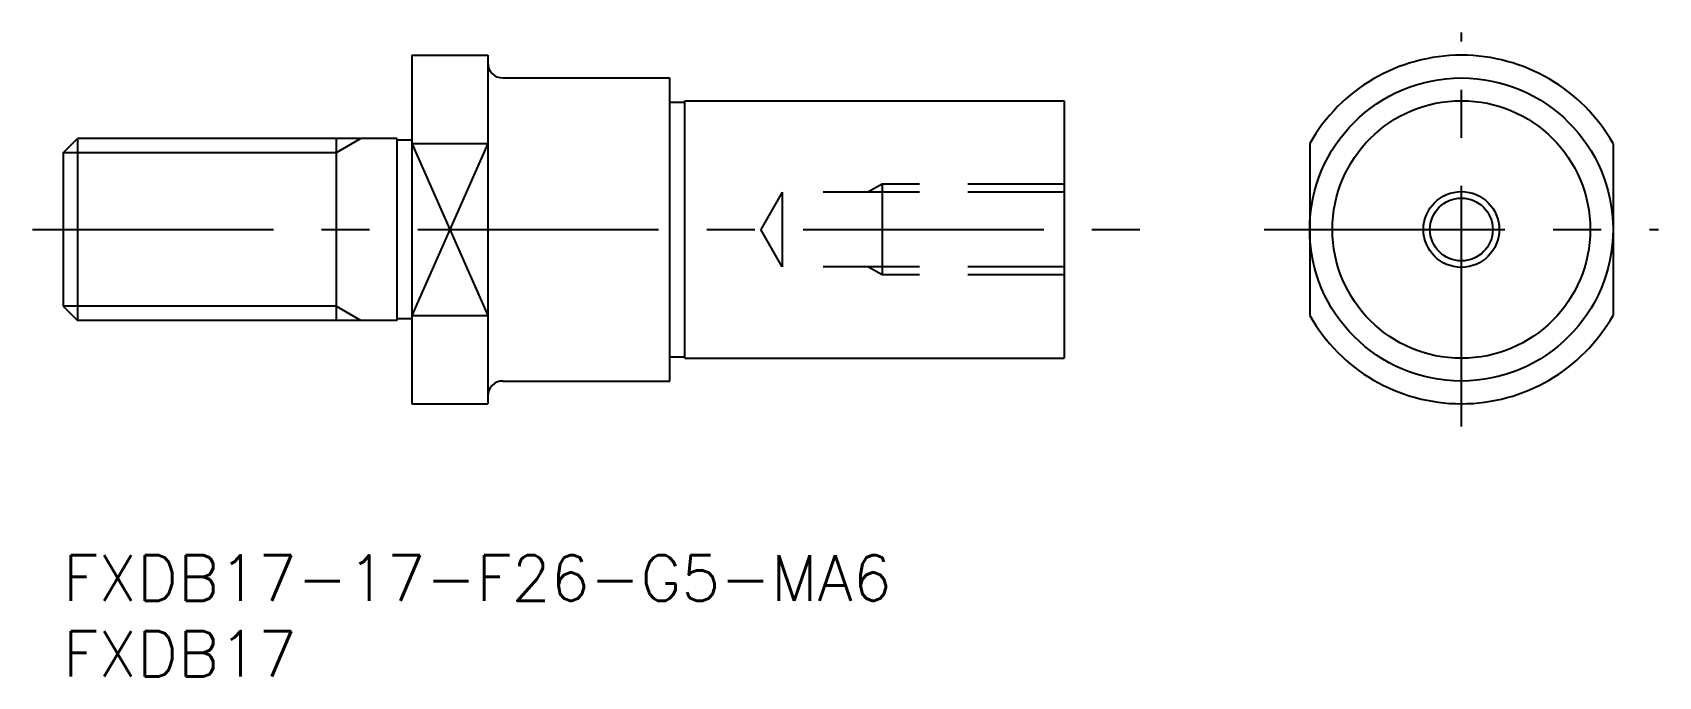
# Model space of a CAD drawing. Extents: x -2 to 105, y -8 to 35.
import ezdxf

# ---------------------------------------------------------------- set-up
doc = ezdxf.new("R2010")
doc.units = 0
doc.header["$LTSCALE"] = 0.5
doc.linetypes.add('CENTER', pattern=[50.8, 31.75, -6.35, 6.35, -6.35])
doc.linetypes.add('DASHED', pattern=[19.05, 12.7, -6.35])
for name, color, linetype in [('MSM_CENTER', 1, 'CENTER'), ('MSM_CONTINUOUS', 7, 'CONTINUOUS'), ('MSM_DASHED', 4, 'DASHED'), ('MSM_NARROW', 5, 'CONTINUOUS'), ('MSM_PART_NUMBER', 7, 'CONTINUOUS')]:
    doc.layers.add(name, color=color, linetype=linetype)
doc.styles.get("Standard").update_dxf_attribs({"font": 'txt.shx', "height": 3, "bigfont": 'bigfont.shx'})

# ---------------------------------------------------------------- blocks, each defined once
blk = doc.blocks.new('*U11')
at = {"layer": 'MSM_PART_NUMBER'}
blk.add_text('FXDB17-17-F26-G5-MA6', height=3, dxfattribs=at).set_placement((0, -3))
blk = doc.blocks.new('*U12')
at = {"layer": 'MSM_PART_NUMBER'}
blk.add_text('FXDB17', height=3, dxfattribs=at).set_placement((0, -8))

msp = doc.modelspace()

# ---------------------------------------------------------------- linework, layer by layer
at = {"layer": 'MSM_CENTER'}
for p, q in [((92.2, 8.5), (92.2, 34.5)), ((-2.01, 21.5), (70.99, 21.5)), ((79.2, 21.5), (105.2, 21.5))]:
    msp.add_line(p, q, dxfattribs=at)
at = {"layer": 'MSM_CONTINUOUS'}
for p, q in [((23, 33), (28, 33)), ((23, 33), (23, 10)), ((28, 33), (28, 10)), ((29, 31.5), (40, 31.5)), ((40, 11.5), (40, 31.5)), ((40, 29.9), (41, 29.9)), ((41, 30), (66, 30)), ((41, 13), (41, 30)), ((66, 30), (66, 13)), ((0, 26.55), (0.95, 27.5)), ((0.95, 27.5), (0.95, 15.5)), ((22, 27.5), (0.95, 27.5)), ((18, 27.5), (18, 15.5)), ((22, 27.5), (22, 15.5)), ((23, 27.4), (22, 27.4)), ((23, 27.18), (28, 27.18)), ((82.2, 27.18), (82.2, 15.82)), ((102.2, 27.18), (102.2, 15.82)), ((0, 26.55), (0, 16.45)), ((0, 16.45), (0.95, 15.5)), ((22, 15.5), (0.95, 15.5)), ((23, 15.6), (22, 15.6)), ((23, 15.82), (28, 15.82)), ((40, 13.1), (41, 13.1)), ((41, 13), (66, 13)), ((29, 11.5), (40, 11.5)), ((23, 10), (28, 10))]:
    msp.add_line(p, q, dxfattribs=at)
for radius in [10, 8.5, 2.07]:
    msp.add_circle((92.2, 21.5), radius, dxfattribs=at)
for centre, radius, start, end in [((29, 32.5), 1, 180, 270), ((92.2, 21.5), 11.5, 29.5918, 150.4082), ((92.2, 21.5), 11.5, 209.5918, 330.4082), ((29, 10.5), 1, 90, 180)]:
    msp.add_arc(centre, radius, start, end, dxfattribs=at)
at = {"layer": 'MSM_DASHED'}
for p, q in [((47.42, 23.96), (46, 21.5)), ((66, 23.96), (47.42, 23.96)), ((47.42, 23.96), (47.42, 19.04)), ((54, 24.5), (53.06, 23.96)), ((66, 24.5), (54, 24.5)), ((54, 24.5), (54, 18.5)), ((47.42, 19.04), (46, 21.5)), ((66, 19.04), (47.42, 19.04)), ((54, 18.5), (53.06, 19.04)), ((66, 18.5), (54, 18.5))]:
    msp.add_line(p, q, dxfattribs=at)
at = {"layer": 'MSM_NARROW'}
for p, q in [((19.64, 27.5), (18, 26.55)), ((28, 27.18), (23, 15.82)), ((23, 27.18), (28, 15.82)), ((18, 26.55), (0, 26.55)), ((18, 16.45), (0, 16.45)), ((19.64, 15.5), (18, 16.45))]:
    msp.add_line(p, q, dxfattribs=at)
msp.add_circle((92.2, 21.5), 2.5, dxfattribs=at)

# ---------------------------------------------------------------- block references
at = {"layer": 'MSM_CONTINUOUS'}
for name in ['*U11', '*U12']:
    msp.add_blockref(name, (0, 0), dxfattribs=at)

doc.saveas('drawing.dxf')
